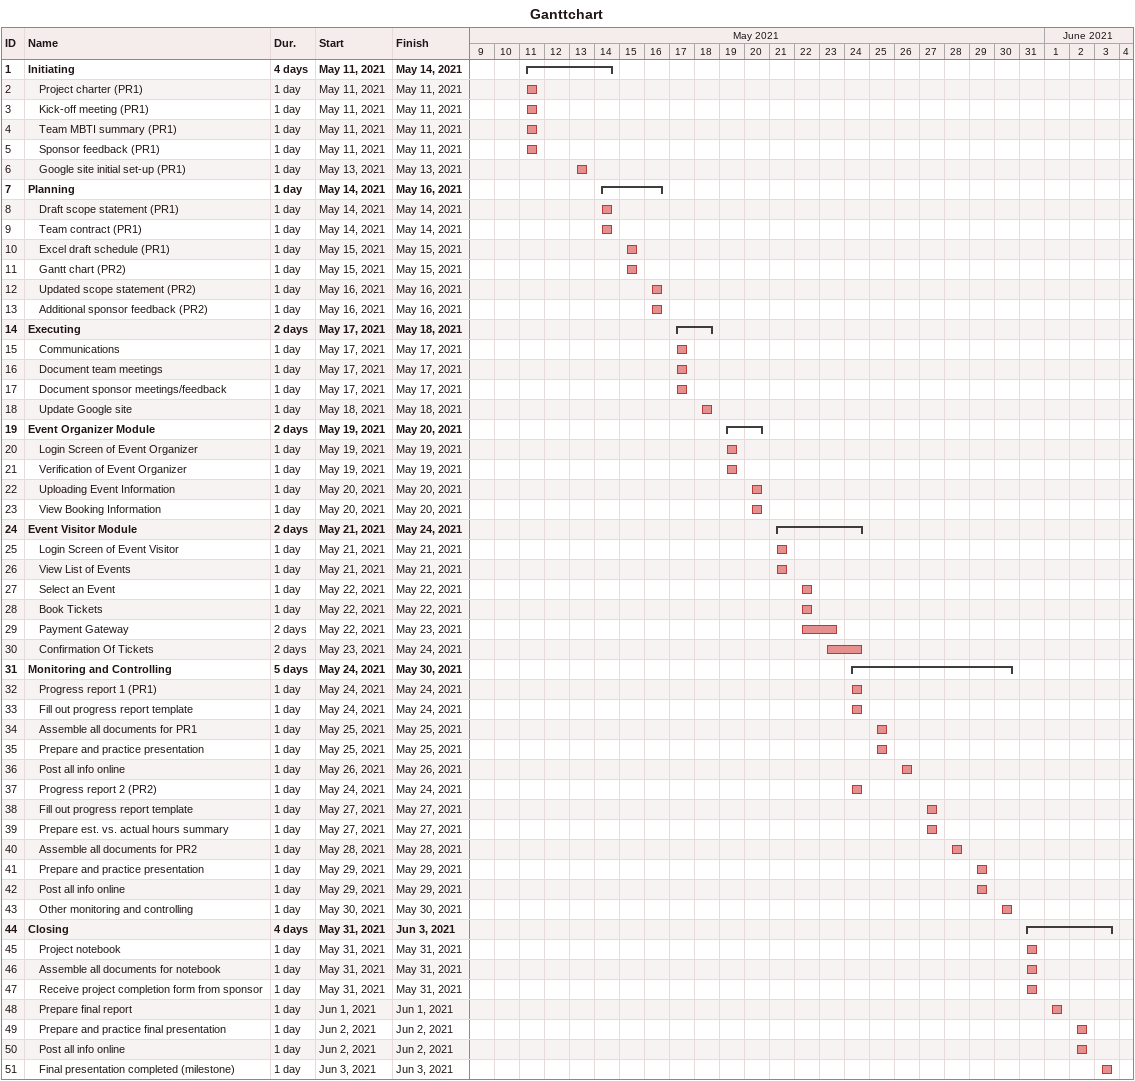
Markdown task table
Ganttchart

| ID | Level | Task | Duration | Start | Finish |
|---|---|---|---|---|---|
| 1 | 1 | **Initiating** | 4d | 2021-05-11 | 2021-05-14 |
| 2 | 2 | Project charter (PR1) | 1d | 2021-05-11 | 2021-05-11 |
| 3 | 2 | Kick-off meeting (PR1) | 1d | 2021-05-11 | 2021-05-11 |
| 4 | 2 | Team MBTI summary (PR1) | 1d | 2021-05-11 | 2021-05-11 |
| 5 | 2 | Sponsor feedback (PR1) | 1d | 2021-05-11 | 2021-05-11 |
| 6 | 2 | Google site initial set-up (PR1) | 1d | 2021-05-13 | 2021-05-13 |
| 7 | 1 | **Planning** | 1d | 2021-05-14 | 2021-05-16 |
| 8 | 2 | Draft scope statement (PR1) | 1d | 2021-05-14 | 2021-05-14 |
| 9 | 2 | Team contract (PR1) | 1d | 2021-05-14 | 2021-05-14 |
| 10 | 2 | Excel draft schedule (PR1) | 1d | 2021-05-15 | 2021-05-15 |
| 11 | 2 | Gantt chart (PR2) | 1d | 2021-05-15 | 2021-05-15 |
| 12 | 2 | Updated scope statement (PR2) | 1d | 2021-05-16 | 2021-05-16 |
| 13 | 2 | Additional sponsor feedback (PR2) | 1d | 2021-05-16 | 2021-05-16 |
| 14 | 1 | **Executing** | 2d | 2021-05-17 | 2021-05-18 |
| 15 | 2 | Communications | 1d | 2021-05-17 | 2021-05-17 |
| 16 | 2 | Document team meetings | 1d | 2021-05-17 | 2021-05-17 |
| 17 | 2 | Document sponsor meetings/feedback | 1d | 2021-05-17 | 2021-05-17 |
| 18 | 2 | Update Google site | 1d | 2021-05-18 | 2021-05-18 |
| 19 | 1 | **Event Organizer Module** | 2d | 2021-05-19 | 2021-05-20 |
| 20 | 2 | Login Screen of Event Organizer | 1d | 2021-05-19 | 2021-05-19 |
| 21 | 2 | Verification of Event Organizer | 1d | 2021-05-19 | 2021-05-19 |
| 22 | 2 | Uploading Event Information | 1d | 2021-05-20 | 2021-05-20 |
| 23 | 2 | View Booking Information | 1d | 2021-05-20 | 2021-05-20 |
| 24 | 1 | **Event Visitor Module** | 2d | 2021-05-21 | 2021-05-24 |
| 25 | 2 | Login Screen of Event Visitor | 1d | 2021-05-21 | 2021-05-21 |
| 26 | 2 | View List of Events | 1d | 2021-05-21 | 2021-05-21 |
| 27 | 2 | Select an Event | 1d | 2021-05-22 | 2021-05-22 |
| 28 | 2 | Book Tickets | 1d | 2021-05-22 | 2021-05-22 |
| 29 | 2 | Payment Gateway | 2d | 2021-05-22 | 2021-05-23 |
| 30 | 2 | Confirmation Of Tickets | 2d | 2021-05-23 | 2021-05-24 |
| 31 | 1 | **Monitoring and Controlling** | 5d | 2021-05-24 | 2021-05-30 |
| 32 | 2 | Progress report 1 (PR1) | 1d | 2021-05-24 | 2021-05-24 |
| 33 | 2 | Fill out progress report template | 1d | 2021-05-24 | 2021-05-24 |
| 34 | 2 | Assemble all documents for PR1 | 1d | 2021-05-25 | 2021-05-25 |
| 35 | 2 | Prepare and practice presentation | 1d | 2021-05-25 | 2021-05-25 |
| 36 | 2 | Post all info online | 1d | 2021-05-26 | 2021-05-26 |
| 37 | 2 | Progress report 2 (PR2) | 1d | 2021-05-24 | 2021-05-24 |
| 38 | 2 | Fill out progress report template | 1d | 2021-05-27 | 2021-05-27 |
| 39 | 2 | Prepare est. vs. actual hours summary | 1d | 2021-05-27 | 2021-05-27 |
| 40 | 2 | Assemble all documents for PR2 | 1d | 2021-05-28 | 2021-05-28 |
| 41 | 2 | Prepare and practice presentation | 1d | 2021-05-29 | 2021-05-29 |
| 42 | 2 | Post all info online | 1d | 2021-05-29 | 2021-05-29 |
| 43 | 2 | Other monitoring and controlling | 1d | 2021-05-30 | 2021-05-30 |
| 44 | 1 | **Closing** | 4d | 2021-05-31 | 2021-06-03 |
| 45 | 2 | Project notebook | 1d | 2021-05-31 | 2021-05-31 |
| 46 | 2 | Assemble all documents for notebook | 1d | 2021-05-31 | 2021-05-31 |
| 47 | 2 | Receive project completion form from sponsor | 1d | 2021-05-31 | 2021-05-31 |
| 48 | 2 | Prepare final report | 1d | 2021-06-01 | 2021-06-01 |
| 49 | 2 | Prepare and practice final presentation | 1d | 2021-06-02 | 2021-06-02 |
| 50 | 2 | Post all info online | 1d | 2021-06-02 | 2021-06-02 |
| 51 | 2 | Final presentation completed (milestone) | 1d | 2021-06-03 | 2021-06-03 |
